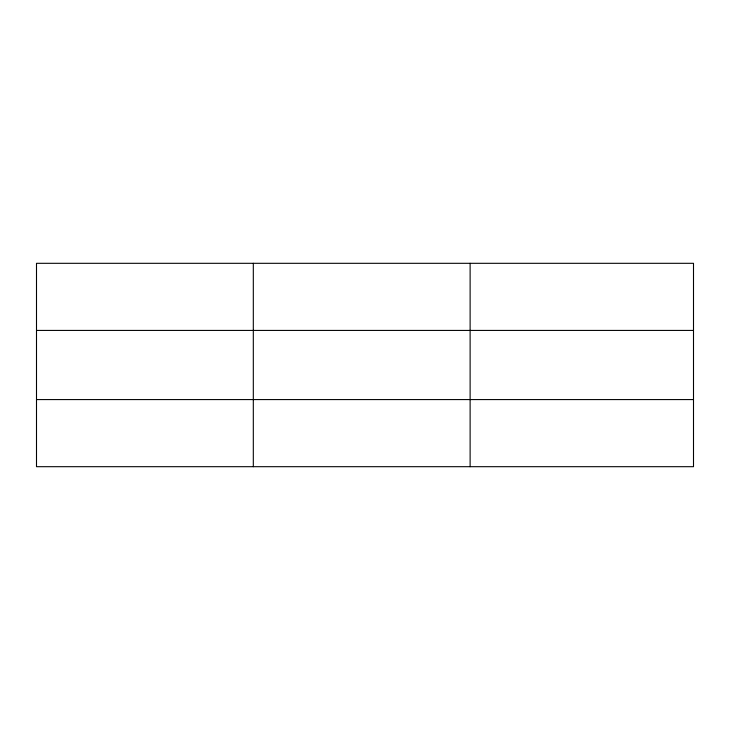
<?xml version="1.0" encoding="UTF-8"?>
<svg xmlns="http://www.w3.org/2000/svg" width="730" height="730" viewBox="0 0 730 730"><rect width="100%" height="100%" fill="white"/><g stroke="black" fill="none" stroke-linecap="round" stroke-linejoin="round"><path stroke-width="1.09" d="M253.31 263.311L253.31 466.689M470.12 263.311L470.12 466.689M36.5 330.425L693.5 330.425M36.5 399.575L693.5 399.575M693.5 433.127L693.5 466.689L36.5 466.689L36.5 263.311L693.5 263.311L693.5 433.127"/></g></svg>
